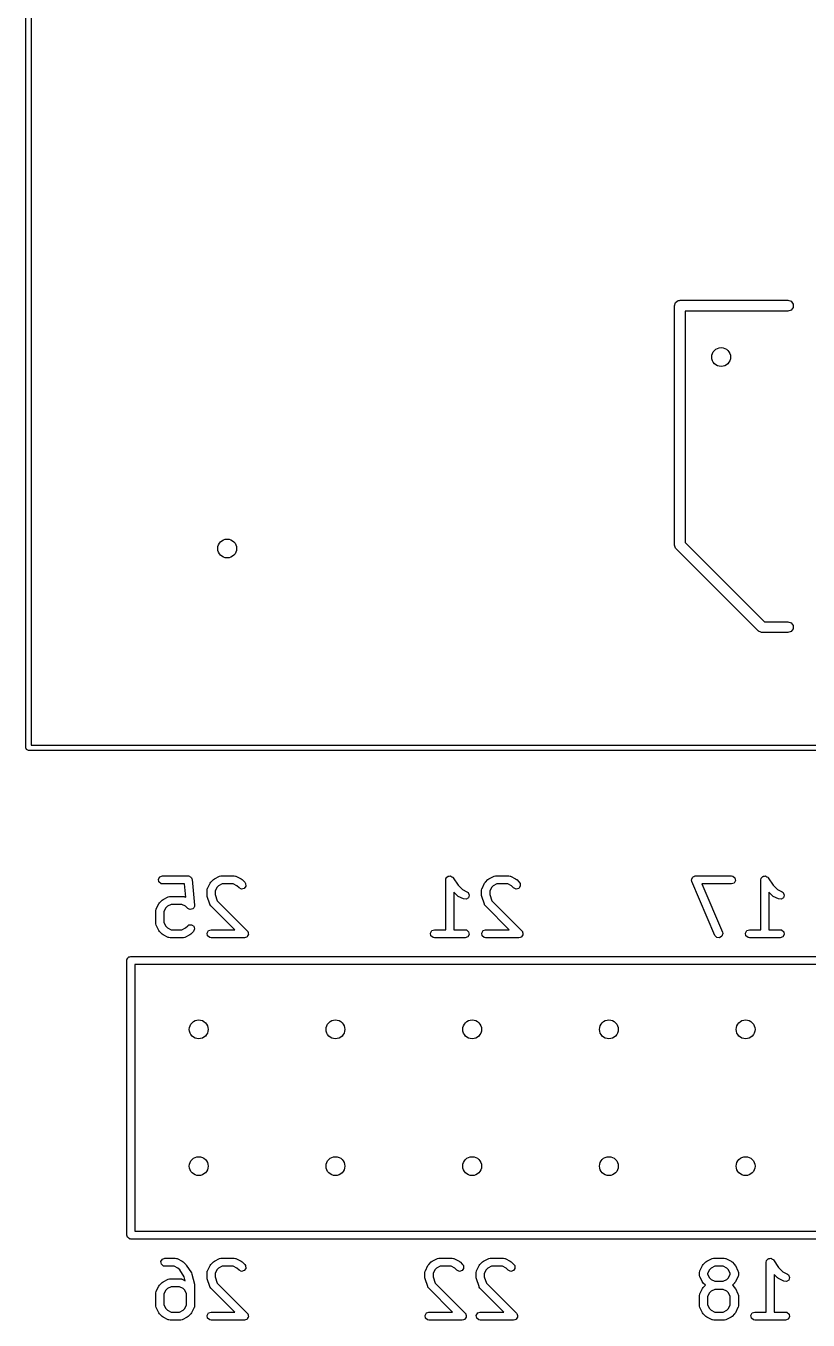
# Model space of a CAD drawing. Extents: x 0.05 to 3.95, y 0.04 to 3.84.
# Drawn here: x 0.503 to 1.075, y 0.036 to 0.982 of the extents above; entities that cross this region are included whole.
import ezdxf

# ---------------------------------------------------------------- set-up
doc = ezdxf.new("R2010")
doc.units = 0
doc.header["$MEASUREMENT"] = 0
doc.layers.add('BLACK', color=7, linetype='CONTINUOUS')

msp = doc.modelspace()

# ---------------------------------------------------------------- linework, layer by layer
at = {"layer": 'BLACK', "linetype": 'CONTINUOUS'}
for p, q in [((0.50276, 0.45433), (0.50276, 2.64331)), ((0.50669, 2.64134), (0.50669, 0.4563)), ((0.977, 0.7775), (0.97776, 0.77985)), ((0.977, 0.6025), (0.977, 0.7775)), ((0.97776, 0.77985), (0.97891, 0.78068)), ((0.97891, 0.78068), (0.97895, 0.78074)), ((0.97895, 0.78074), (0.97901, 0.78076)), ((0.97901, 0.78076), (0.97976, 0.7813)), ((0.97976, 0.7813), (0.9807, 0.7813)), ((0.9807, 0.7813), (0.9813, 0.7815)), ((0.9813, 0.7815), (1.06, 0.7815)), ((1.06, 0.7815), (1.06235, 0.78074)), ((1.06235, 0.78074), (1.0638, 0.77874)), ((1.0638, 0.77626), (1.06235, 0.77426)), ((1.0638, 0.77874), (1.0638, 0.77626)), ((1.06, 0.7735), (0.985, 0.7735)), ((0.985, 0.7735), (0.985, 0.60446)), ((1.06235, 0.77426), (1.06, 0.7735)), ((0.97776, 0.60015), (0.977, 0.6025)), ((0.97861, 0.59954), (0.97776, 0.60015)), ((1.03847, 0.53967), (0.97861, 0.59954)), ((0.985, 0.60446), (1.04296, 0.5465)), ((1.03876, 0.53953), (1.03847, 0.53967)), ((1.03895, 0.53926), (1.03876, 0.53953)), ((1.04296, 0.5465), (1.06, 0.5465)), ((1.06, 0.5465), (1.06235, 0.54574)), ((1.06235, 0.54574), (1.0638, 0.54374)), ((1.0638, 0.54126), (1.06235, 0.53926)), ((1.0638, 0.54374), (1.0638, 0.54126)), ((1.03984, 0.53897), (1.03895, 0.53926)), ((1.04067, 0.53855), (1.03984, 0.53897)), ((1.04099, 0.5386), (1.04067, 0.53855)), ((1.0413, 0.5385), (1.04099, 0.5386)), ((1.06, 0.5385), (1.0413, 0.5385)), ((1.06235, 0.53926), (1.06, 0.5385)), ((0.50333, 0.45294), (0.50276, 0.45433)), ((0.50276, 0.45433), (0.50276, 0.45433)), ((0.50669, 0.4563), (3.9437, 0.4563)), ((0.50472, 0.45236), (0.50333, 0.45294)), ((3.94567, 0.45236), (0.50472, 0.45236)), ((0.59968, 0.3582), (0.60069, 0.35995)), ((0.60069, 0.35995), (0.60259, 0.36064)), ((0.60259, 0.36064), (0.62133, 0.36064)), ((0.62133, 0.36064), (0.62149, 0.36061)), ((0.62149, 0.36061), (0.62156, 0.36063)), ((0.62156, 0.36063), (0.62167, 0.36058)), ((0.62167, 0.36058), (0.62235, 0.36046)), ((0.62235, 0.36046), (0.62282, 0.36006)), ((0.62282, 0.36006), (0.6234, 0.3598)), ((0.6234, 0.3598), (0.62358, 0.35943)), ((0.64064, 0.35845), (0.64439, 0.36033)), ((0.64439, 0.36033), (0.64537, 0.36062)), ((0.64537, 0.36062), (0.64554, 0.36058)), ((0.64554, 0.36058), (0.64571, 0.36064)), ((0.64571, 0.36064), (0.65508, 0.36064)), ((0.65508, 0.36064), (0.65609, 0.36046)), ((0.65609, 0.36046), (0.65623, 0.36035)), ((0.65623, 0.36035), (0.6564, 0.36033)), ((0.6564, 0.36033), (0.66015, 0.35845)), ((0.81072, 0.35958), (0.81127, 0.36024)), ((0.81127, 0.36024), (0.81144, 0.36027)), ((0.81144, 0.36027), (0.81156, 0.36039)), ((0.81156, 0.36039), (0.81242, 0.36044)), ((0.81242, 0.36044), (0.81326, 0.36059)), ((0.81326, 0.36059), (0.81341, 0.36051)), ((0.81341, 0.36051), (0.81358, 0.36052)), ((0.81358, 0.36052), (0.81427, 0.36001)), ((0.81427, 0.36001), (0.81501, 0.35958)), ((0.84142, 0.35845), (0.84517, 0.36033)), ((0.84517, 0.36033), (0.84616, 0.36062)), ((0.84616, 0.36062), (0.84633, 0.36058)), ((0.84633, 0.36058), (0.84649, 0.36064)), ((0.84649, 0.36064), (0.85587, 0.36064)), ((0.85587, 0.36064), (0.85688, 0.36046)), ((0.85688, 0.36046), (0.85701, 0.36035)), ((0.85701, 0.36035), (0.85719, 0.36033)), ((0.85719, 0.36033), (0.86094, 0.35845)), ((0.99017, 0.35945), (0.99047, 0.35964)), ((0.99047, 0.35964), (0.99064, 0.35995)), ((0.99064, 0.35995), (0.99129, 0.36018)), ((0.99129, 0.36018), (0.99186, 0.36056)), ((0.99186, 0.36056), (0.99221, 0.36052)), ((0.99221, 0.36052), (0.99254, 0.36064)), ((0.99254, 0.36064), (1.01879, 0.36064)), ((1.01879, 0.36064), (1.0198, 0.36046)), ((1.0198, 0.36046), (1.02134, 0.35916)), ((1.04113, 0.35958), (1.04168, 0.36024)), ((1.04168, 0.36024), (1.04185, 0.36027)), ((1.04185, 0.36027), (1.04197, 0.36039)), ((1.04197, 0.36039), (1.04283, 0.36044)), ((1.04283, 0.36044), (1.04367, 0.36059)), ((1.04367, 0.36059), (1.04382, 0.36051)), ((1.04382, 0.36051), (1.04399, 0.36052)), ((1.04399, 0.36052), (1.04468, 0.36001)), ((1.04468, 0.36001), (1.04542, 0.35958)), ((0.60003, 0.35621), (0.59968, 0.3582)), ((0.60158, 0.35491), (0.60003, 0.35621)), ((0.60259, 0.35473), (0.60158, 0.35491)), ((0.61866, 0.35473), (0.60259, 0.35473)), ((0.61964, 0.34496), (0.61866, 0.35473)), ((0.62358, 0.35943), (0.62389, 0.35916)), ((0.62389, 0.35916), (0.624, 0.35854)), ((0.624, 0.35854), (0.62427, 0.35798)), ((0.62427, 0.35798), (0.62615, 0.33923)), ((0.63526, 0.35019), (0.63543, 0.35119)), ((0.63526, 0.34644), (0.63526, 0.35019)), ((0.63543, 0.35119), (0.63555, 0.35133)), ((0.63555, 0.35133), (0.63557, 0.35151)), ((0.63557, 0.35151), (0.63744, 0.35525)), ((0.63744, 0.35525), (0.63797, 0.35596)), ((0.63797, 0.35596), (0.63799, 0.35602)), ((0.63799, 0.35602), (0.63987, 0.3579)), ((0.63987, 0.3579), (0.64059, 0.3584)), ((0.64059, 0.3584), (0.64064, 0.35845)), ((0.64251, 0.35219), (0.64116, 0.34949)), ((0.64371, 0.35338), (0.64251, 0.35219)), ((0.6464, 0.35473), (0.64371, 0.35338)), ((0.65438, 0.35473), (0.6464, 0.35473)), ((0.65708, 0.35338), (0.65438, 0.35473)), ((0.65862, 0.35185), (0.65708, 0.35338)), ((0.66045, 0.35099), (0.65862, 0.35185)), ((0.66015, 0.35845), (0.66086, 0.35792)), ((0.6624, 0.35152), (0.66045, 0.35099)), ((0.66086, 0.35792), (0.66092, 0.3579)), ((0.66092, 0.3579), (0.66279, 0.35602)), ((0.66356, 0.35317), (0.6624, 0.35152)), ((0.66279, 0.35602), (0.66338, 0.35518)), ((0.66338, 0.35518), (0.66356, 0.35317)), ((0.8098, 0.35768), (0.80997, 0.35869)), ((0.8098, 0.32127), (0.8098, 0.35768)), ((0.80997, 0.35869), (0.81008, 0.35882)), ((0.81008, 0.35882), (0.8101, 0.35899)), ((0.8101, 0.35899), (0.81072, 0.35958)), ((0.81501, 0.35958), (0.81507, 0.35942)), ((0.81507, 0.35942), (0.8152, 0.35932)), ((0.8152, 0.35932), (0.81879, 0.35394)), ((0.81879, 0.35394), (0.822, 0.35074)), ((0.822, 0.35074), (0.82532, 0.34908)), ((0.83604, 0.35019), (0.83622, 0.35119)), ((0.83604, 0.34644), (0.83604, 0.35019)), ((0.83622, 0.35119), (0.83633, 0.35133)), ((0.83633, 0.35133), (0.83635, 0.35151)), ((0.83635, 0.35151), (0.83823, 0.35525)), ((0.83823, 0.35525), (0.83876, 0.35596)), ((0.83876, 0.35596), (0.83878, 0.35602)), ((0.83878, 0.35602), (0.84066, 0.3579)), ((0.84066, 0.3579), (0.84138, 0.3584)), ((0.84138, 0.3584), (0.84142, 0.35845)), ((0.8433, 0.35219), (0.84195, 0.34949)), ((0.84449, 0.35338), (0.8433, 0.35219)), ((0.84719, 0.35473), (0.84449, 0.35338)), ((0.85517, 0.35473), (0.84719, 0.35473)), ((0.85787, 0.35338), (0.85517, 0.35473)), ((0.8594, 0.35185), (0.85787, 0.35338)), ((0.86123, 0.35099), (0.8594, 0.35185)), ((0.86094, 0.35845), (0.86165, 0.35792)), ((0.86319, 0.35152), (0.86123, 0.35099)), ((0.86165, 0.35792), (0.86171, 0.3579)), ((0.86171, 0.3579), (0.86358, 0.35602)), ((0.86434, 0.35317), (0.86319, 0.35152)), ((0.86358, 0.35602), (0.86417, 0.35518)), ((0.86417, 0.35518), (0.86434, 0.35317)), ((0.98959, 0.35752), (0.98969, 0.35785)), ((0.98982, 0.35652), (0.98959, 0.35752)), ((0.98963, 0.3582), (0.98998, 0.35879)), ((0.98969, 0.35785), (0.98963, 0.3582)), ((1.0067, 0.31715), (0.98982, 0.35652)), ((0.98998, 0.35879), (0.99017, 0.35945)), ((1.01879, 0.35473), (0.99702, 0.35473)), ((0.99702, 0.35473), (1.01213, 0.31948)), ((1.02068, 0.35542), (1.01879, 0.35473)), ((1.02169, 0.35717), (1.02068, 0.35542)), ((1.02134, 0.35916), (1.02169, 0.35717)), ((1.0402, 0.35768), (1.04038, 0.35869)), ((1.0402, 0.32127), (1.0402, 0.35768)), ((1.04038, 0.35869), (1.04049, 0.35882)), ((1.04049, 0.35882), (1.04051, 0.35899)), ((1.04051, 0.35899), (1.04113, 0.35958)), ((1.04542, 0.35958), (1.04548, 0.35942)), ((1.04548, 0.35942), (1.04561, 0.35932)), ((1.04561, 0.35932), (1.0492, 0.35394)), ((1.0492, 0.35394), (1.05241, 0.35074)), ((1.05241, 0.35074), (1.05573, 0.34908)), ((0.59995, 0.34026), (0.60047, 0.34097)), ((0.60047, 0.34097), (0.6005, 0.34103)), ((0.6005, 0.34103), (0.60237, 0.3429)), ((0.60237, 0.3429), (0.6031, 0.34341)), ((0.6031, 0.34341), (0.60314, 0.34345)), ((0.60314, 0.34345), (0.60689, 0.34533)), ((0.60689, 0.34533), (0.60787, 0.34562)), ((0.60787, 0.34562), (0.60805, 0.34558)), ((0.60805, 0.34558), (0.60821, 0.34564)), ((0.60821, 0.34564), (0.61759, 0.34564)), ((0.61759, 0.34564), (0.6186, 0.34546)), ((0.6186, 0.34546), (0.61873, 0.34535)), ((0.61873, 0.34535), (0.61891, 0.34533)), ((0.61891, 0.34533), (0.61964, 0.34496)), ((0.63528, 0.34637), (0.63526, 0.34644)), ((0.63541, 0.3455), (0.63528, 0.34637)), ((0.63728, 0.33988), (0.63541, 0.3455)), ((0.64116, 0.34949), (0.64116, 0.34691)), ((0.64116, 0.34691), (0.64266, 0.34241)), ((0.64266, 0.34241), (0.66467, 0.3204)), ((0.81816, 0.34622), (0.8157, 0.34868)), ((0.8157, 0.34868), (0.8157, 0.32127)), ((0.81822, 0.34619), (0.81816, 0.34622)), ((0.81893, 0.34567), (0.81822, 0.34619)), ((0.82268, 0.3438), (0.81893, 0.34567)), ((0.82468, 0.34356), (0.82268, 0.3438)), ((0.82637, 0.34468), (0.82468, 0.34356)), ((0.82532, 0.34908), (0.82614, 0.34847)), ((0.82614, 0.34847), (0.82694, 0.34661)), ((0.82694, 0.34661), (0.82637, 0.34468)), ((0.83606, 0.34637), (0.83604, 0.34644)), ((0.83619, 0.3455), (0.83606, 0.34637)), ((0.83807, 0.33988), (0.83619, 0.3455)), ((0.84195, 0.34949), (0.84195, 0.34691)), ((0.84195, 0.34691), (0.84345, 0.34241)), ((0.84345, 0.34241), (0.86545, 0.3204)), ((1.04857, 0.34622), (1.04611, 0.34868)), ((1.04611, 0.34868), (1.04611, 0.32127)), ((1.04863, 0.34619), (1.04857, 0.34622)), ((1.04934, 0.34567), (1.04863, 0.34619)), ((1.05309, 0.3438), (1.04934, 0.34567)), ((1.05509, 0.34356), (1.05309, 0.3438)), ((1.05678, 0.34468), (1.05509, 0.34356)), ((1.05573, 0.34908), (1.05655, 0.34847)), ((1.05655, 0.34847), (1.05735, 0.34661)), ((1.05735, 0.34661), (1.05678, 0.34468)), ((0.59776, 0.33519), (0.59794, 0.3362)), ((0.59776, 0.32581), (0.59776, 0.33519)), ((0.59794, 0.3362), (0.59805, 0.33633)), ((0.59805, 0.33633), (0.59807, 0.33651)), ((0.59807, 0.33651), (0.59995, 0.34026)), ((0.60501, 0.33719), (0.60367, 0.33449)), ((0.60367, 0.33449), (0.60367, 0.32651)), ((0.60621, 0.33838), (0.60501, 0.33719)), ((0.60891, 0.33973), (0.60621, 0.33838)), ((0.61689, 0.33973), (0.60891, 0.33973)), ((0.61959, 0.33838), (0.61689, 0.33973)), ((0.62112, 0.33685), (0.61959, 0.33838)), ((0.62114, 0.33684), (0.62112, 0.33685)), ((0.62115, 0.33682), (0.62114, 0.33684)), ((0.62205, 0.33641), (0.62115, 0.33682)), ((0.62295, 0.33599), (0.62205, 0.33641)), ((0.62297, 0.336), (0.62295, 0.33599)), ((0.62299, 0.33599), (0.62297, 0.336)), ((0.62394, 0.33626), (0.62299, 0.33599)), ((0.6249, 0.33652), (0.62394, 0.33626)), ((0.62491, 0.33653), (0.6249, 0.33652)), ((0.62493, 0.33654), (0.62491, 0.33653)), ((0.62549, 0.33736), (0.62493, 0.33654)), ((0.62606, 0.33817), (0.62549, 0.33736)), ((0.62607, 0.33821), (0.62606, 0.33819)), ((0.62606, 0.33819), (0.62606, 0.33817)), ((0.62615, 0.33923), (0.62607, 0.33821)), ((0.63739, 0.33974), (0.63728, 0.33988)), ((0.63741, 0.33956), (0.63739, 0.33974)), ((0.63799, 0.33872), (0.63741, 0.33956)), ((0.65545, 0.32127), (0.63799, 0.33872)), ((0.83818, 0.33974), (0.83807, 0.33988)), ((0.83819, 0.33956), (0.83818, 0.33974)), ((0.83878, 0.33872), (0.83819, 0.33956)), ((0.85624, 0.32127), (0.83878, 0.33872)), ((0.59782, 0.32565), (0.59776, 0.32581)), ((0.59778, 0.32548), (0.59782, 0.32565)), ((0.59807, 0.32449), (0.59778, 0.32548)), ((0.59995, 0.32074), (0.59807, 0.32449)), ((0.60367, 0.32651), (0.60501, 0.32381)), ((0.60501, 0.32381), (0.60621, 0.32262)), ((0.60621, 0.32262), (0.60891, 0.32127)), ((0.61689, 0.32127), (0.61959, 0.32262)), ((0.61959, 0.32262), (0.62112, 0.32415)), ((0.62112, 0.32415), (0.62196, 0.32474)), ((0.62196, 0.32474), (0.62397, 0.32492)), ((0.62397, 0.32492), (0.62563, 0.32376)), ((0.62615, 0.32181), (0.6253, 0.31998)), ((0.62563, 0.32376), (0.62615, 0.32181)), ((0.59999, 0.3207), (0.59995, 0.32074)), ((0.6005, 0.31998), (0.59999, 0.3207)), ((0.60237, 0.3181), (0.6005, 0.31998)), ((0.60243, 0.31807), (0.60237, 0.3181)), ((0.60314, 0.31755), (0.60243, 0.31807)), ((0.60689, 0.31567), (0.60314, 0.31755)), ((0.60707, 0.31565), (0.60689, 0.31567)), ((0.6072, 0.31554), (0.60707, 0.31565)), ((0.60821, 0.31536), (0.6072, 0.31554)), ((0.61759, 0.31536), (0.60821, 0.31536)), ((0.60891, 0.32127), (0.61689, 0.32127)), ((0.61775, 0.31542), (0.61759, 0.31536)), ((0.61792, 0.31538), (0.61775, 0.31542)), ((0.61891, 0.31567), (0.61792, 0.31538)), ((0.62265, 0.31755), (0.61891, 0.31567)), ((0.6227, 0.3176), (0.62265, 0.31755)), ((0.62342, 0.3181), (0.6227, 0.3176)), ((0.6253, 0.31998), (0.62342, 0.3181)), ((0.6353, 0.31883), (0.63631, 0.32058)), ((0.63565, 0.31684), (0.6353, 0.31883)), ((0.6372, 0.31554), (0.63565, 0.31684)), ((0.63631, 0.32058), (0.63821, 0.32127)), ((0.63821, 0.31536), (0.6372, 0.31554)), ((0.63821, 0.32127), (0.65545, 0.32127)), ((0.66258, 0.31536), (0.63821, 0.31536)), ((0.66341, 0.31566), (0.66258, 0.31536)), ((0.66427, 0.31589), (0.66341, 0.31566)), ((0.66435, 0.31601), (0.66427, 0.31589)), ((0.66448, 0.31605), (0.66435, 0.31601)), ((0.66492, 0.31682), (0.66448, 0.31605)), ((0.66467, 0.3204), (0.66504, 0.31987)), ((0.66543, 0.31755), (0.66492, 0.31682)), ((0.66504, 0.31987), (0.66514, 0.31979)), ((0.66514, 0.31979), (0.66515, 0.31971)), ((0.66515, 0.31971), (0.66526, 0.31956)), ((0.66526, 0.31956), (0.66533, 0.31868)), ((0.66533, 0.31868), (0.66549, 0.3178)), ((0.66549, 0.3178), (0.66542, 0.31768)), ((0.66542, 0.31768), (0.66543, 0.31755)), ((0.79859, 0.31883), (0.7996, 0.32058)), ((0.79894, 0.31684), (0.79859, 0.31883)), ((0.80049, 0.31554), (0.79894, 0.31684)), ((0.7996, 0.32058), (0.8015, 0.32127)), ((0.8015, 0.31536), (0.80049, 0.31554)), ((0.8015, 0.32127), (0.8098, 0.32127)), ((0.824, 0.31536), (0.8015, 0.31536)), ((0.8157, 0.32127), (0.824, 0.32127)), ((0.824, 0.32127), (0.82501, 0.32109)), ((0.8259, 0.31605), (0.824, 0.31536)), ((0.82501, 0.32109), (0.82655, 0.31979)), ((0.82691, 0.3178), (0.8259, 0.31605)), ((0.82655, 0.31979), (0.82691, 0.3178)), ((0.83609, 0.31883), (0.8371, 0.32058)), ((0.83644, 0.31684), (0.83609, 0.31883)), ((0.83798, 0.31554), (0.83644, 0.31684)), ((0.8371, 0.32058), (0.839, 0.32127)), ((0.839, 0.31536), (0.83798, 0.31554)), ((0.839, 0.32127), (0.85624, 0.32127)), ((0.86337, 0.31536), (0.839, 0.31536)), ((0.8642, 0.31566), (0.86337, 0.31536)), ((0.86506, 0.31589), (0.8642, 0.31566)), ((0.86514, 0.31601), (0.86506, 0.31589)), ((0.86526, 0.31605), (0.86514, 0.31601)), ((0.86571, 0.31682), (0.86526, 0.31605)), ((0.86545, 0.3204), (0.86582, 0.31987)), ((0.86622, 0.31755), (0.86571, 0.31682)), ((0.86582, 0.31987), (0.86592, 0.31979)), ((0.86592, 0.31979), (0.86594, 0.31971)), ((0.86594, 0.31971), (0.86604, 0.31956)), ((0.86604, 0.31956), (0.86612, 0.31868)), ((0.86612, 0.31868), (0.86628, 0.3178)), ((0.86628, 0.3178), (0.86621, 0.31768)), ((0.86621, 0.31768), (0.86622, 0.31755)), ((1.00808, 0.31568), (1.0067, 0.31715)), ((1.01009, 0.31544), (1.00808, 0.31568)), ((1.01178, 0.31655), (1.01009, 0.31544)), ((1.01236, 0.31848), (1.01178, 0.31655)), ((1.01213, 0.31948), (1.01236, 0.31848)), ((1.029, 0.31883), (1.03001, 0.32058)), ((1.02935, 0.31684), (1.029, 0.31883)), ((1.0309, 0.31554), (1.02935, 0.31684)), ((1.03001, 0.32058), (1.03191, 0.32127)), ((1.03191, 0.31536), (1.0309, 0.31554)), ((1.03191, 0.32127), (1.0402, 0.32127)), ((1.05441, 0.31536), (1.03191, 0.31536)), ((1.04611, 0.32127), (1.05441, 0.32127)), ((1.05441, 0.32127), (1.05542, 0.32109)), ((1.0563, 0.31605), (1.05441, 0.31536)), ((1.05542, 0.32109), (1.05696, 0.31979)), ((1.05731, 0.3178), (1.0563, 0.31605)), ((1.05696, 0.31979), (1.05731, 0.3178)), ((0.57657, 0.29882), (0.57664, 0.2992)), ((0.57657, 0.09803), (0.57657, 0.29882)), ((0.57662, 0.29933), (0.57669, 0.29945)), ((0.57664, 0.2992), (0.57662, 0.29933)), ((0.57669, 0.29945), (0.57675, 0.29983)), ((0.57675, 0.29983), (0.57725, 0.30042)), ((0.57725, 0.30042), (0.57763, 0.30108)), ((0.57763, 0.30108), (0.57788, 0.30117)), ((0.57788, 0.30117), (0.57805, 0.30138)), ((0.57805, 0.30138), (0.57881, 0.30151)), ((0.57881, 0.30151), (0.57953, 0.30177)), ((0.57953, 0.30177), (1.87874, 0.30177)), ((0.58248, 0.29587), (0.58248, 0.10098)), ((1.87579, 0.29587), (0.58248, 0.29587)), ((0.57684, 0.09731), (0.57657, 0.09803)), ((0.57697, 0.09656), (0.57684, 0.09731)), ((0.57717, 0.09638), (0.57697, 0.09656)), ((0.57727, 0.09613), (0.57717, 0.09638)), ((0.57793, 0.09575), (0.57727, 0.09613)), ((0.57852, 0.09526), (0.57793, 0.09575)), ((0.5789, 0.09519), (0.57852, 0.09526)), ((0.57901, 0.09512), (0.5789, 0.09519)), ((0.57914, 0.09515), (0.57901, 0.09512)), ((0.57953, 0.09508), (0.57914, 0.09515)), ((1.87874, 0.09508), (0.57953, 0.09508)), ((0.58248, 0.10098), (1.87579, 0.10098)), ((0.60155, 0.07867), (0.60256, 0.08042)), ((0.60191, 0.07668), (0.60155, 0.07867)), ((0.60345, 0.07538), (0.60191, 0.07668)), ((0.60256, 0.08042), (0.60446, 0.08111)), ((0.60446, 0.08111), (0.61196, 0.08111)), ((0.61196, 0.08111), (0.61297, 0.08093)), ((0.61297, 0.08093), (0.61311, 0.08082)), ((0.61311, 0.08082), (0.61328, 0.0808)), ((0.61328, 0.0808), (0.61703, 0.07892)), ((0.61703, 0.07892), (0.61774, 0.0784)), ((0.61774, 0.0784), (0.6178, 0.07837)), ((0.6178, 0.07837), (0.61967, 0.0765)), ((0.61967, 0.0765), (0.61993, 0.07613)), ((0.61993, 0.07613), (0.62004, 0.07605)), ((0.62004, 0.07605), (0.62379, 0.07042)), ((0.63557, 0.07198), (0.63744, 0.07573)), ((0.63744, 0.07573), (0.63797, 0.07644)), ((0.63797, 0.07644), (0.63799, 0.0765)), ((0.63799, 0.0765), (0.63987, 0.07837)), ((0.63987, 0.07837), (0.64059, 0.07888)), ((0.64059, 0.07888), (0.64064, 0.07892)), ((0.64064, 0.07892), (0.64439, 0.0808)), ((0.64439, 0.0808), (0.64537, 0.08109)), ((0.64537, 0.08109), (0.64554, 0.08105)), ((0.64554, 0.08105), (0.64571, 0.08111)), ((0.64571, 0.08111), (0.65508, 0.08111)), ((0.65508, 0.08111), (0.65609, 0.08093)), ((0.65609, 0.08093), (0.65623, 0.08082)), ((0.65623, 0.08082), (0.6564, 0.0808)), ((0.6564, 0.0808), (0.66015, 0.07892)), ((0.66015, 0.07892), (0.66086, 0.0784)), ((0.66086, 0.0784), (0.66092, 0.07837)), ((0.66092, 0.07837), (0.66279, 0.0765)), ((0.66279, 0.0765), (0.66338, 0.07566)), ((0.79492, 0.07198), (0.7968, 0.07573)), ((0.7968, 0.07573), (0.79732, 0.07644)), ((0.79732, 0.07644), (0.79735, 0.0765)), ((0.79735, 0.0765), (0.79922, 0.07837)), ((0.79922, 0.07837), (0.79995, 0.07888)), ((0.79995, 0.07888), (0.79999, 0.07892)), ((0.79999, 0.07892), (0.80374, 0.0808)), ((0.80374, 0.0808), (0.80472, 0.08109)), ((0.80472, 0.08109), (0.8049, 0.08105)), ((0.8049, 0.08105), (0.80506, 0.08111)), ((0.80506, 0.08111), (0.81444, 0.08111)), ((0.81444, 0.08111), (0.81545, 0.08093)), ((0.81545, 0.08093), (0.81558, 0.08082)), ((0.81558, 0.08082), (0.81576, 0.0808)), ((0.81576, 0.0808), (0.81951, 0.07892)), ((0.81951, 0.07892), (0.82022, 0.0784)), ((0.82022, 0.0784), (0.82027, 0.07837)), ((0.82027, 0.07837), (0.82215, 0.0765)), ((0.82215, 0.0765), (0.82274, 0.07566)), ((0.83242, 0.07198), (0.83429, 0.07573)), ((0.83429, 0.07573), (0.83482, 0.07644)), ((0.83482, 0.07644), (0.83484, 0.0765)), ((0.83484, 0.0765), (0.83672, 0.07837)), ((0.83672, 0.07837), (0.83744, 0.07888)), ((0.83744, 0.07888), (0.83749, 0.07892)), ((0.83749, 0.07892), (0.84124, 0.0808)), ((0.84124, 0.0808), (0.84222, 0.08109)), ((0.84222, 0.08109), (0.84239, 0.08105)), ((0.84239, 0.08105), (0.84256, 0.08111)), ((0.84256, 0.08111), (0.85193, 0.08111)), ((0.85193, 0.08111), (0.85294, 0.08093)), ((0.85294, 0.08093), (0.85308, 0.08082)), ((0.85308, 0.08082), (0.85325, 0.0808)), ((0.85325, 0.0808), (0.857, 0.07892)), ((0.857, 0.07892), (0.85771, 0.0784)), ((0.85771, 0.0784), (0.85777, 0.07837)), ((0.85777, 0.07837), (0.85964, 0.0765)), ((0.85964, 0.0765), (0.86023, 0.07566)), ((0.99571, 0.07198), (0.99758, 0.07573)), ((0.99758, 0.07573), (0.99811, 0.07644)), ((0.99811, 0.07644), (0.99814, 0.0765)), ((0.99814, 0.0765), (1.00001, 0.07837)), ((1.00001, 0.07837), (1.00073, 0.07888)), ((1.00073, 0.07888), (1.00078, 0.07892)), ((1.00078, 0.07892), (1.00453, 0.0808)), ((1.00453, 0.0808), (1.00551, 0.08109)), ((1.00551, 0.08109), (1.00568, 0.08105)), ((1.00568, 0.08105), (1.00585, 0.08111)), ((1.00585, 0.08111), (1.01335, 0.08111)), ((1.01335, 0.08111), (1.01436, 0.08093)), ((1.01436, 0.08093), (1.01449, 0.08082)), ((1.01449, 0.08082), (1.01467, 0.0808)), ((1.01467, 0.0808), (1.01842, 0.07892)), ((1.01842, 0.07892), (1.01913, 0.0784)), ((1.01913, 0.0784), (1.01919, 0.07837)), ((1.01919, 0.07837), (1.02106, 0.0765)), ((1.02106, 0.0765), (1.02157, 0.07577)), ((1.02157, 0.07577), (1.02161, 0.07573)), ((1.02161, 0.07573), (1.02349, 0.07198)), ((1.04414, 0.07816), (1.04432, 0.07917)), ((1.04414, 0.04174), (1.04414, 0.07816)), ((1.04432, 0.07917), (1.04443, 0.0793)), ((1.04443, 0.0793), (1.04445, 0.07947)), ((1.04445, 0.07947), (1.04507, 0.08006)), ((1.04507, 0.08006), (1.04562, 0.08071)), ((1.04562, 0.08071), (1.04578, 0.08074)), ((1.04578, 0.08074), (1.04591, 0.08086)), ((1.04591, 0.08086), (1.04676, 0.08092)), ((1.04676, 0.08092), (1.04761, 0.08106)), ((1.04761, 0.08106), (1.04775, 0.08098)), ((1.04775, 0.08098), (1.04792, 0.08099)), ((1.04792, 0.08099), (1.04861, 0.08048)), ((1.04861, 0.08048), (1.04936, 0.08005)), ((1.04936, 0.08005), (1.04941, 0.0799)), ((1.04941, 0.0799), (1.04955, 0.07979)), ((1.04955, 0.07979), (1.05314, 0.07441)), ((0.60446, 0.0752), (0.60345, 0.07538)), ((0.61126, 0.0752), (0.60446, 0.0752)), ((0.61396, 0.07386), (0.61126, 0.0752)), ((0.61529, 0.07253), (0.61396, 0.07386)), ((0.61859, 0.06757), (0.61529, 0.07253)), ((0.61932, 0.06465), (0.61859, 0.06757)), ((0.62379, 0.07042), (0.62419, 0.06951)), ((0.62419, 0.06951), (0.6242, 0.0695)), ((0.6242, 0.0695), (0.62607, 0.062)), ((0.63526, 0.07066), (0.63543, 0.07167)), ((0.63526, 0.06691), (0.63526, 0.07066)), ((0.63528, 0.06685), (0.63526, 0.06691)), ((0.63541, 0.06597), (0.63528, 0.06685)), ((0.63543, 0.07167), (0.63555, 0.0718)), ((0.63555, 0.0718), (0.63557, 0.07198)), ((0.64251, 0.07266), (0.64116, 0.06996)), ((0.64116, 0.06996), (0.64116, 0.06739)), ((0.64116, 0.06739), (0.64266, 0.06288)), ((0.64371, 0.07386), (0.64251, 0.07266)), ((0.6464, 0.0752), (0.64371, 0.07386)), ((0.65438, 0.0752), (0.6464, 0.0752)), ((0.65708, 0.07386), (0.65438, 0.0752)), ((0.65862, 0.07232), (0.65708, 0.07386)), ((0.66045, 0.07147), (0.65862, 0.07232)), ((0.6624, 0.07199), (0.66045, 0.07147)), ((0.66356, 0.07364), (0.6624, 0.07199)), ((0.66338, 0.07566), (0.66356, 0.07364)), ((0.79461, 0.07066), (0.79479, 0.07167)), ((0.79461, 0.06691), (0.79461, 0.07066)), ((0.79463, 0.06685), (0.79461, 0.06691)), ((0.79476, 0.06597), (0.79463, 0.06685)), ((0.79479, 0.07167), (0.7949, 0.0718)), ((0.7949, 0.0718), (0.79492, 0.07198)), ((0.80186, 0.07266), (0.80052, 0.06996)), ((0.80052, 0.06996), (0.80052, 0.06739)), ((0.80052, 0.06739), (0.80202, 0.06288)), ((0.80306, 0.07386), (0.80186, 0.07266)), ((0.80576, 0.0752), (0.80306, 0.07386)), ((0.81374, 0.0752), (0.80576, 0.0752)), ((0.81644, 0.07386), (0.81374, 0.0752)), ((0.81797, 0.07232), (0.81644, 0.07386)), ((0.8198, 0.07147), (0.81797, 0.07232)), ((0.82175, 0.07199), (0.8198, 0.07147)), ((0.82291, 0.07364), (0.82175, 0.07199)), ((0.82274, 0.07566), (0.82291, 0.07364)), ((0.8321, 0.07066), (0.83228, 0.07167)), ((0.8321, 0.06691), (0.8321, 0.07066)), ((0.83213, 0.06685), (0.8321, 0.06691)), ((0.83226, 0.06597), (0.83213, 0.06685)), ((0.83228, 0.07167), (0.8324, 0.0718)), ((0.8324, 0.0718), (0.83242, 0.07198)), ((0.83936, 0.07266), (0.83801, 0.06996)), ((0.83801, 0.06996), (0.83801, 0.06739)), ((0.83801, 0.06739), (0.83951, 0.06288)), ((0.84056, 0.07386), (0.83936, 0.07266)), ((0.84325, 0.0752), (0.84056, 0.07386)), ((0.85123, 0.0752), (0.84325, 0.0752)), ((0.85393, 0.07386), (0.85123, 0.0752)), ((0.85547, 0.07232), (0.85393, 0.07386)), ((0.8573, 0.07147), (0.85547, 0.07232)), ((0.85925, 0.07199), (0.8573, 0.07147)), ((0.86041, 0.07364), (0.85925, 0.07199)), ((0.86023, 0.07566), (0.86041, 0.07364)), ((0.9954, 0.07066), (0.99558, 0.07167)), ((0.9954, 0.06878), (0.9954, 0.07066)), ((0.99546, 0.06862), (0.9954, 0.06878)), ((0.99542, 0.06845), (0.99546, 0.06862)), ((0.99571, 0.06746), (0.99542, 0.06845)), ((0.99558, 0.07167), (0.99569, 0.0718)), ((0.99569, 0.0718), (0.99571, 0.07198)), ((0.99758, 0.06371), (0.99571, 0.06746)), ((1.00265, 0.07266), (1.0013, 0.06996)), ((1.0013, 0.06996), (1.0013, 0.06948)), ((1.0013, 0.06948), (1.00265, 0.06678)), ((1.00385, 0.07386), (1.00265, 0.07266)), ((1.00265, 0.06678), (1.00385, 0.06559)), ((1.00655, 0.0752), (1.00385, 0.07386)), ((1.01265, 0.0752), (1.00655, 0.0752)), ((1.01535, 0.07386), (1.01265, 0.0752)), ((1.01655, 0.07266), (1.01535, 0.07386)), ((1.01535, 0.06559), (1.01655, 0.06678)), ((1.01789, 0.06996), (1.01655, 0.07266)), ((1.01655, 0.06678), (1.01789, 0.06948)), ((1.01789, 0.06948), (1.01789, 0.06996)), ((1.02349, 0.06746), (1.02161, 0.06371)), ((1.02349, 0.07198), (1.02378, 0.071)), ((1.02351, 0.06764), (1.02349, 0.06746)), ((1.02362, 0.06777), (1.02351, 0.06764)), ((1.0238, 0.06878), (1.02362, 0.06777)), ((1.02378, 0.071), (1.02374, 0.07082)), ((1.02374, 0.07082), (1.0238, 0.07066)), ((1.0238, 0.07066), (1.0238, 0.06878)), ((1.05251, 0.0667), (1.05005, 0.06915)), ((1.05005, 0.06915), (1.05005, 0.04174)), ((1.05256, 0.06667), (1.05251, 0.0667)), ((1.05327, 0.06614), (1.05256, 0.06667)), ((1.05314, 0.07441), (1.05634, 0.07121)), ((1.05634, 0.07121), (1.05966, 0.06955)), ((1.05966, 0.06955), (1.06049, 0.06894)), ((1.06049, 0.06894), (1.06129, 0.06709)), ((1.06129, 0.06709), (1.06071, 0.06515)), ((0.59794, 0.05667), (0.59805, 0.0568)), ((0.59805, 0.0568), (0.59807, 0.05698)), ((0.59807, 0.05698), (0.59995, 0.06073)), ((0.59995, 0.06073), (0.60047, 0.06144)), ((0.60047, 0.06144), (0.6005, 0.0615)), ((0.6005, 0.0615), (0.60237, 0.06337)), ((0.60237, 0.06337), (0.6031, 0.06388)), ((0.6031, 0.06388), (0.60314, 0.06392)), ((0.60314, 0.06392), (0.60689, 0.0658)), ((0.60501, 0.05766), (0.60367, 0.05496)), ((0.60621, 0.05886), (0.60501, 0.05766)), ((0.60891, 0.06021), (0.60621, 0.05886)), ((0.60689, 0.0658), (0.60787, 0.06609)), ((0.60787, 0.06609), (0.60805, 0.06605)), ((0.60805, 0.06605), (0.60821, 0.06611)), ((0.60821, 0.06611), (0.61571, 0.06611)), ((0.61501, 0.06021), (0.60891, 0.06021)), ((0.61771, 0.05886), (0.61501, 0.06021)), ((0.61571, 0.06611), (0.61672, 0.06593)), ((0.61672, 0.06593), (0.61686, 0.06582)), ((0.61686, 0.06582), (0.61703, 0.0658)), ((0.61703, 0.0658), (0.61932, 0.06465)), ((0.61891, 0.05766), (0.61771, 0.05886)), ((0.62026, 0.05496), (0.61891, 0.05766)), ((0.62607, 0.062), (0.62612, 0.06141)), ((0.62612, 0.06141), (0.62616, 0.06128)), ((0.62616, 0.06128), (0.62616, 0.04629)), ((0.63728, 0.06035), (0.63541, 0.06597)), ((0.63739, 0.06021), (0.63728, 0.06035)), ((0.63741, 0.06004), (0.63739, 0.06021)), ((0.63799, 0.0592), (0.63741, 0.06004)), ((0.65545, 0.04174), (0.63799, 0.0592)), ((0.64266, 0.06288), (0.66467, 0.04087)), ((0.79664, 0.06035), (0.79476, 0.06597)), ((0.79675, 0.06021), (0.79664, 0.06035)), ((0.79676, 0.06004), (0.79675, 0.06021)), ((0.79735, 0.0592), (0.79676, 0.06004)), ((0.81481, 0.04174), (0.79735, 0.0592)), ((0.80202, 0.06288), (0.82402, 0.04087)), ((0.83413, 0.06035), (0.83226, 0.06597)), ((0.83424, 0.06021), (0.83413, 0.06035)), ((0.83426, 0.06004), (0.83424, 0.06021)), ((0.83484, 0.0592), (0.83426, 0.06004)), ((0.8523, 0.04174), (0.83484, 0.0592)), ((0.83951, 0.06288), (0.86152, 0.04087)), ((0.99571, 0.05511), (0.99758, 0.05885)), ((0.99763, 0.06367), (0.99758, 0.06371)), ((0.99758, 0.05885), (0.99811, 0.05956)), ((0.99814, 0.06295), (0.99763, 0.06367)), ((0.99811, 0.05956), (0.99814, 0.05962)), ((0.9998, 0.06128), (0.99814, 0.06295)), ((0.99814, 0.05962), (0.9998, 0.06128)), ((1.00385, 0.05698), (1.00265, 0.05579)), ((1.00385, 0.06559), (1.00655, 0.06424)), ((1.00655, 0.05833), (1.00385, 0.05698)), ((1.00655, 0.06424), (1.01265, 0.06424)), ((1.01265, 0.05833), (1.00655, 0.05833)), ((1.01265, 0.06424), (1.01535, 0.06559)), ((1.01535, 0.05698), (1.01265, 0.05833)), ((1.01655, 0.05579), (1.01535, 0.05698)), ((1.02106, 0.06295), (1.0194, 0.06128)), ((1.0194, 0.06128), (1.02106, 0.05962)), ((1.02109, 0.063), (1.02106, 0.06295)), ((1.02106, 0.05962), (1.02157, 0.0589)), ((1.02161, 0.06371), (1.02109, 0.063)), ((1.02157, 0.0589), (1.02161, 0.05885)), ((1.02161, 0.05885), (1.02349, 0.05511)), ((1.05702, 0.06427), (1.05327, 0.06614)), ((1.05903, 0.06404), (1.05702, 0.06427)), ((1.06071, 0.06515), (1.05903, 0.06404)), ((0.59776, 0.05566), (0.59794, 0.05667)), ((0.59776, 0.04629), (0.59776, 0.05566)), ((0.60367, 0.05496), (0.60367, 0.04698)), ((0.62026, 0.04698), (0.62026, 0.05496)), ((0.9954, 0.05378), (0.99558, 0.05479)), ((0.9954, 0.04629), (0.9954, 0.05378)), ((0.99558, 0.05479), (0.99569, 0.05493)), ((0.99569, 0.05493), (0.99571, 0.05511)), ((1.00265, 0.05579), (1.0013, 0.05309)), ((1.0013, 0.05309), (1.0013, 0.04698)), ((1.01789, 0.05309), (1.01655, 0.05579)), ((1.01789, 0.04698), (1.01789, 0.05309)), ((1.02349, 0.05511), (1.02378, 0.05412)), ((1.02378, 0.05412), (1.02374, 0.05395)), ((1.02374, 0.05395), (1.0238, 0.05378)), ((1.0238, 0.05378), (1.0238, 0.04629)), ((0.59782, 0.04612), (0.59776, 0.04629)), ((0.59778, 0.04595), (0.59782, 0.04612)), ((0.59807, 0.04497), (0.59778, 0.04595)), ((0.59995, 0.04122), (0.59807, 0.04497)), ((0.59999, 0.04117), (0.59995, 0.04122)), ((0.6005, 0.04045), (0.59999, 0.04117)), ((0.60237, 0.03857), (0.6005, 0.04045)), ((0.60243, 0.03855), (0.60237, 0.03857)), ((0.60314, 0.03802), (0.60243, 0.03855)), ((0.60689, 0.03615), (0.60314, 0.03802)), ((0.60367, 0.04698), (0.60501, 0.04429)), ((0.60501, 0.04429), (0.60621, 0.04309)), ((0.60621, 0.04309), (0.60891, 0.04174)), ((0.60891, 0.04174), (0.61501, 0.04174)), ((0.61501, 0.04174), (0.61771, 0.04309)), ((0.62078, 0.03802), (0.61703, 0.03615)), ((0.61771, 0.04309), (0.61891, 0.04429)), ((0.61891, 0.04429), (0.62026, 0.04698)), ((0.62082, 0.03807), (0.62078, 0.03802)), ((0.62155, 0.03857), (0.62082, 0.03807)), ((0.62342, 0.04045), (0.62155, 0.03857)), ((0.62345, 0.04051), (0.62342, 0.04045)), ((0.62398, 0.04122), (0.62345, 0.04051)), ((0.62585, 0.04497), (0.62398, 0.04122)), ((0.62587, 0.04514), (0.62585, 0.04497)), ((0.62598, 0.04528), (0.62587, 0.04514)), ((0.62616, 0.04629), (0.62598, 0.04528)), ((0.6353, 0.0393), (0.63631, 0.04105)), ((0.63565, 0.03731), (0.6353, 0.0393)), ((0.63631, 0.04105), (0.63821, 0.04174)), ((0.63821, 0.04174), (0.65545, 0.04174)), ((0.66467, 0.04087), (0.66504, 0.04035)), ((0.66543, 0.03802), (0.66492, 0.03729)), ((0.66504, 0.04035), (0.66514, 0.04026)), ((0.66514, 0.04026), (0.66515, 0.04018)), ((0.66515, 0.04018), (0.66526, 0.04003)), ((0.66526, 0.04003), (0.66533, 0.03915)), ((0.66533, 0.03915), (0.66549, 0.03827)), ((0.66549, 0.03827), (0.66542, 0.03816)), ((0.66542, 0.03816), (0.66543, 0.03802)), ((0.79466, 0.0393), (0.79566, 0.04105)), ((0.79501, 0.03731), (0.79466, 0.0393)), ((0.79566, 0.04105), (0.79756, 0.04174)), ((0.79756, 0.04174), (0.81481, 0.04174)), ((0.82402, 0.04087), (0.82439, 0.04035)), ((0.82479, 0.03802), (0.82428, 0.03729)), ((0.82439, 0.04035), (0.82449, 0.04026)), ((0.82449, 0.04026), (0.82451, 0.04018)), ((0.82451, 0.04018), (0.82461, 0.04003)), ((0.82461, 0.04003), (0.82469, 0.03915)), ((0.82469, 0.03915), (0.82484, 0.03827)), ((0.82484, 0.03827), (0.82478, 0.03816)), ((0.82478, 0.03816), (0.82479, 0.03802)), ((0.83215, 0.0393), (0.83316, 0.04105)), ((0.8325, 0.03731), (0.83215, 0.0393)), ((0.83316, 0.04105), (0.83506, 0.04174)), ((0.83506, 0.04174), (0.8523, 0.04174)), ((0.86152, 0.04087), (0.86189, 0.04035)), ((0.86228, 0.03802), (0.86177, 0.03729)), ((0.86189, 0.04035), (0.86199, 0.04026)), ((0.86199, 0.04026), (0.862, 0.04018)), ((0.862, 0.04018), (0.86211, 0.04003)), ((0.86211, 0.04003), (0.86218, 0.03915)), ((0.86218, 0.03915), (0.86234, 0.03827)), ((0.86234, 0.03827), (0.86227, 0.03816)), ((0.86227, 0.03816), (0.86228, 0.03802)), ((0.99546, 0.04612), (0.9954, 0.04629)), ((0.99542, 0.04595), (0.99546, 0.04612)), ((0.99571, 0.04497), (0.99542, 0.04595)), ((0.99758, 0.04122), (0.99571, 0.04497)), ((0.99763, 0.04117), (0.99758, 0.04122)), ((0.99814, 0.04045), (0.99763, 0.04117)), ((1.00001, 0.03857), (0.99814, 0.04045)), ((1.00007, 0.03855), (1.00001, 0.03857)), ((1.00078, 0.03802), (1.00007, 0.03855)), ((1.00453, 0.03615), (1.00078, 0.03802)), ((1.0013, 0.04698), (1.00265, 0.04429)), ((1.00265, 0.04429), (1.00385, 0.04309)), ((1.00385, 0.04309), (1.00655, 0.04174)), ((1.00655, 0.04174), (1.01265, 0.04174)), ((1.01265, 0.04174), (1.01535, 0.04309)), ((1.01842, 0.03802), (1.01467, 0.03615)), ((1.01535, 0.04309), (1.01655, 0.04429)), ((1.01655, 0.04429), (1.01789, 0.04698)), ((1.01846, 0.03807), (1.01842, 0.03802)), ((1.01919, 0.03857), (1.01846, 0.03807)), ((1.02106, 0.04045), (1.01919, 0.03857)), ((1.02109, 0.04051), (1.02106, 0.04045)), ((1.02161, 0.04122), (1.02109, 0.04051)), ((1.02349, 0.04497), (1.02161, 0.04122)), ((1.02351, 0.04514), (1.02349, 0.04497)), ((1.02362, 0.04528), (1.02351, 0.04514)), ((1.0238, 0.04629), (1.02362, 0.04528)), ((1.03294, 0.0393), (1.03395, 0.04105)), ((1.03329, 0.03731), (1.03294, 0.0393)), ((1.03395, 0.04105), (1.03585, 0.04174)), ((1.03585, 0.04174), (1.04414, 0.04174)), ((1.05005, 0.04174), (1.05834, 0.04174)), ((1.05834, 0.04174), (1.05935, 0.04156)), ((1.05935, 0.04156), (1.0609, 0.04026)), ((1.06125, 0.03827), (1.06024, 0.03652)), ((1.0609, 0.04026), (1.06125, 0.03827)), ((0.60707, 0.03613), (0.60689, 0.03615)), ((0.6072, 0.03601), (0.60707, 0.03613)), ((0.60821, 0.03583), (0.6072, 0.03601)), ((0.61571, 0.03583), (0.60821, 0.03583)), ((0.61588, 0.03589), (0.61571, 0.03583)), ((0.61605, 0.03585), (0.61588, 0.03589)), ((0.61703, 0.03615), (0.61605, 0.03585)), ((0.6372, 0.03601), (0.63565, 0.03731)), ((0.63821, 0.03583), (0.6372, 0.03601)), ((0.66258, 0.03583), (0.63821, 0.03583)), ((0.66341, 0.03614), (0.66258, 0.03583)), ((0.66427, 0.03637), (0.66341, 0.03614)), ((0.66435, 0.03648), (0.66427, 0.03637)), ((0.66448, 0.03652), (0.66435, 0.03648)), ((0.66492, 0.03729), (0.66448, 0.03652)), ((0.79655, 0.03601), (0.79501, 0.03731)), ((0.79756, 0.03583), (0.79655, 0.03601)), ((0.82193, 0.03583), (0.79756, 0.03583)), ((0.82277, 0.03614), (0.82193, 0.03583)), ((0.82363, 0.03637), (0.82277, 0.03614)), ((0.82371, 0.03648), (0.82363, 0.03637)), ((0.82383, 0.03652), (0.82371, 0.03648)), ((0.82428, 0.03729), (0.82383, 0.03652)), ((0.83405, 0.03601), (0.8325, 0.03731)), ((0.83506, 0.03583), (0.83405, 0.03601)), ((0.85943, 0.03583), (0.83506, 0.03583)), ((0.86026, 0.03614), (0.85943, 0.03583)), ((0.86112, 0.03637), (0.86026, 0.03614)), ((0.8612, 0.03648), (0.86112, 0.03637)), ((0.86133, 0.03652), (0.8612, 0.03648)), ((0.86177, 0.03729), (0.86133, 0.03652)), ((1.0047, 0.03613), (1.00453, 0.03615)), ((1.00484, 0.03601), (1.0047, 0.03613)), ((1.00585, 0.03583), (1.00484, 0.03601)), ((1.01335, 0.03583), (1.00585, 0.03583)), ((1.01351, 0.03589), (1.01335, 0.03583)), ((1.01369, 0.03585), (1.01351, 0.03589)), ((1.01467, 0.03615), (1.01369, 0.03585)), ((1.03484, 0.03601), (1.03329, 0.03731)), ((1.03585, 0.03583), (1.03484, 0.03601)), ((1.05834, 0.03583), (1.03585, 0.03583)), ((1.06024, 0.03652), (1.05834, 0.03583))]:
    msp.add_line(p, q, dxfattribs=at)
at = {"layer": 'BLACK'}
for centre in [(1.0112, 0.74), (0.65, 0.6), (0.62913, 0.24843), (0.72913, 0.24843), (0.82913, 0.24843), (0.92913, 0.24843), (1.02913, 0.24843), (0.62913, 0.14843), (0.72913, 0.14843), (0.82913, 0.14843), (0.92913, 0.14843), (1.02913, 0.14843)]:
    msp.add_circle(centre, 0.00689, dxfattribs=at)

doc.saveas('drawing.dxf')
